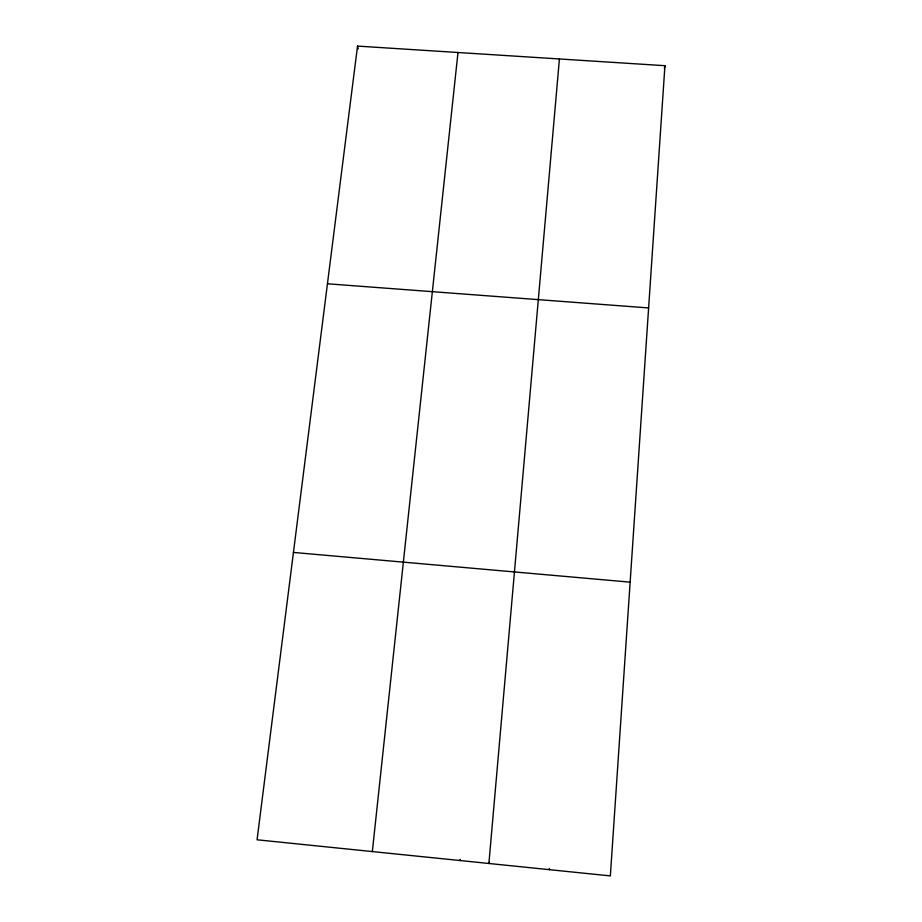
<?xml version="1.0" encoding="UTF-8"?>
<svg xmlns="http://www.w3.org/2000/svg" width="922" height="922" viewBox="0 0 922 922"><rect width="100%" height="100%" fill="white"/><g stroke="black" fill="none" stroke-linecap="round" stroke-linejoin="round"><path stroke-width="1.38" d="M664.935 65.693L610.352 875.9L257.065 839.792L357.529 46.1L664.935 65.693L664.393 68.424M559.412 58.973L488.891 863.488L489.271 862.358M372.338 851.571L457.992 52.508M459.629 860.503L460.285 859.396M327.448 283.78L648.615 307.936M293.438 552.439L630.141 582.151M357.529 46.1L358.22 48.866M549.27 868.489L549.443 869.677"/></g></svg>
